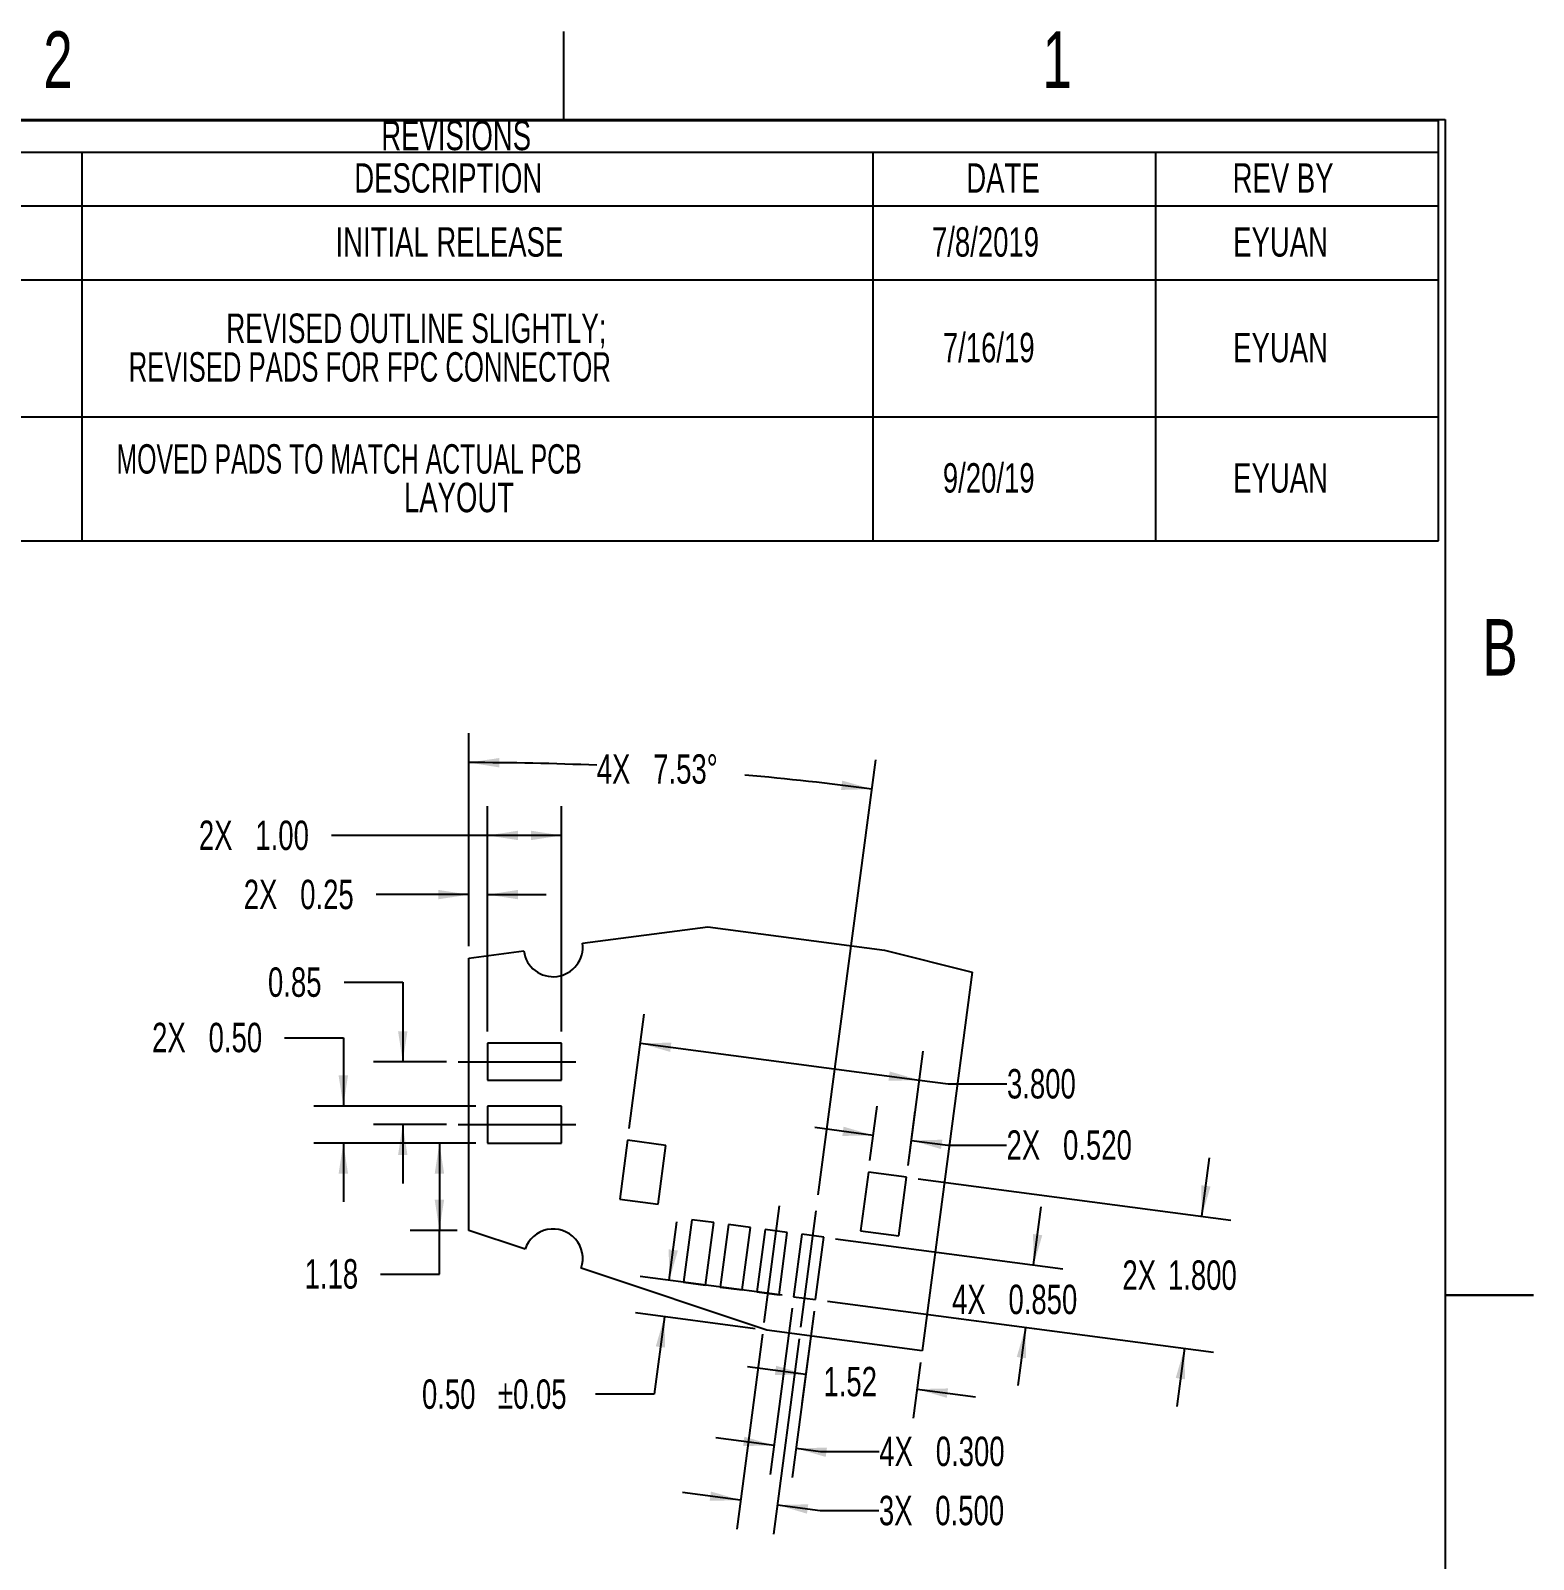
# Model space of a CAD drawing. Extents: x 0.4 to 53.6, y 0.4 to 34.5.
# Drawn here: x 33.28 to 53.58, y 13.89 to 34.54 of the extents above; entities that cross this region are included whole.
import ezdxf
from ezdxf.enums import TextEntityAlignment as Align

# ---------------------------------------------------------------- set-up
doc = ezdxf.new("R2010")
doc.units = 0
doc.header["$LTSCALE"] = 0.125
doc.linetypes.add('CENTERX2', pattern=[20.32, 12.7, -2.54, 2.54, -2.54])
doc.layers.get('0').update_dxf_attribs({"linetype": 'CONTINUOUS'})
doc.layers.add('BOARD_OUTLINE', color=7, linetype='CONTINUOUS')
doc.layers.add('FORMAT', color=7, linetype='CONTINUOUS')
doc.dimstyles.new('SLDDIMSTYLE0', dxfattribs={"dimtxt": 0.396875, "dimasz": 0.41275, "dimexe": 0, "dimexo": 0.0625, "dimgap": 0.099219, "dimtad": 0, "dimtih": 1, "dimtoh": 1, "dimrnd": 1e-09, "dimsah": 1, "dimcen": 0.09, "dimazin": 3, "dimtfac": 1, "dimtmove": 0, "dimatfit": 3})
doc.dimstyles.new('SLDDIMSTYLE1', dxfattribs={"dimtxt": 0.396875, "dimasz": 0.41275, "dimexe": 0, "dimexo": 0.0625, "dimgap": 0.099219, "dimtad": 0, "dimtih": 1, "dimtoh": 1, "dimrnd": 1e-09, "dimzin": 0, "dimsah": 1, "dimcen": 0.09, "dimazin": 3, "dimtfac": 1, "dimtmove": 0, "dimatfit": 3})
doc.dimstyles.new('SLDDIMSTYLE10', dxfattribs={"dimtxt": 0.396875, "dimasz": 0.41275, "dimexe": 0, "dimexo": 0.0625, "dimgap": 0.099219, "dimtad": 0, "dimtih": 1, "dimtoh": 1, "dimrnd": 1e-09, "dimzin": 4, "dimsah": 1, "dimcen": 0.09, "dimazin": 3, "dimtfac": 1, "dimtofl": 0, "dimtmove": 0, "dimatfit": 3})
doc.dimstyles.new('SLDDIMSTYLE11', dxfattribs={"dimtxt": 0.396875, "dimasz": 0.41275, "dimexe": 0, "dimexo": 0.0625, "dimgap": 0.099219, "dimtad": 0, "dimtih": 1, "dimtoh": 1, "dimrnd": 1e-09, "dimzin": 4, "dimsah": 1, "dimcen": 0.09, "dimazin": 3, "dimtfac": 1, "dimtmove": 0, "dimatfit": 3})
doc.dimstyles.new('SLDDIMSTYLE12', dxfattribs={"dimtxt": 0.396875, "dimasz": 0.41275, "dimexe": 0, "dimexo": 0.0625, "dimgap": 0.099219, "dimtad": 0, "dimtih": 1, "dimtoh": 1, "dimrnd": 1e-09, "dimzin": 0, "dimsah": 1, "dimcen": 0.09, "dimazin": 3, "dimtol": 1, "dimtp": 0.05, "dimtm": 0.05, "dimtfac": 1, "dimtmove": 0, "dimatfit": 3})
doc.dimstyles.new('SLDDIMSTYLE2', dxfattribs={"dimtxt": 0.396875, "dimasz": 0.41275, "dimexe": 0, "dimexo": 0.0625, "dimgap": 0.099219, "dimtad": 0, "dimtih": 1, "dimtoh": 1, "dimrnd": 1e-09, "dimzin": 12, "dimsah": 1, "dimcen": 0.09, "dimazin": 3, "dimtfac": 1, "dimtmove": 0, "dimatfit": 3})
doc.dimstyles.new('SLDDIMSTYLE3', dxfattribs={"dimtxt": 0.396875, "dimasz": 0.41275, "dimexe": 0, "dimexo": 0.0625, "dimgap": 0.099219, "dimtad": 0, "dimtih": 1, "dimtoh": 1, "dimrnd": 1e-09, "dimzin": 4, "dimsah": 1, "dimcen": 0.09, "dimazin": 3, "dimtfac": 1, "dimtofl": 0, "dimtmove": 0, "dimatfit": 3})
doc.dimstyles.new('SLDDIMSTYLE7', dxfattribs={"dimtxt": 0.396875, "dimasz": 0.41275, "dimexe": 0, "dimexo": 0.0625, "dimgap": 0.099219, "dimtad": 0, "dimtih": 1, "dimtoh": 1, "dimrnd": 1e-09, "dimzin": 12, "dimsah": 1, "dimcen": 0.09, "dimazin": 3, "dimtfac": 1, "dimtofl": 0, "dimtmove": 0, "dimatfit": 3})
doc.dimstyles.new('SLDDIMSTYLE8', dxfattribs={"dimtxt": 0.396875, "dimasz": 0.41275, "dimexe": 0, "dimexo": 0.0625, "dimgap": 0.099219, "dimtad": 0, "dimtih": 1, "dimtoh": 1, "dimrnd": 1e-09, "dimzin": 0, "dimsah": 1, "dimcen": 0.09, "dimazin": 3, "dimtfac": 1, "dimtmove": 0, "dimatfit": 3})
doc.dimstyles.new('SLDDIMSTYLE9', dxfattribs={"dimtxt": 0.396875, "dimasz": 0.41275, "dimexe": 0, "dimexo": 0.0625, "dimgap": 0.099219, "dimtad": 0, "dimtih": 1, "dimtoh": 1, "dimlfac": 0.125, "dimzin": 12, "dimsah": 1, "dimcen": 0.09, "dimazin": 3, "dimtfac": 1, "dimtofl": 0, "dimtmove": 0, "dimatfit": 3})

# ---------------------------------------------------------------- blocks, each defined once
blk = doc.blocks.new('SW_TABLEANNOTATION_0')
at = {"color": 0, "linetype": 'CONTINUOUS'}
for p, q in [((25.964, 0), (0, 0)), ((25.964, -5.672), (25.964, 0)), ((0, -0.424), (25.964, -0.424)), ((7.639, -0.424), (7.639, -5.672)), ((18.325, -0.424), (18.325, -5.672)), ((22.144, -0.424), (22.144, -5.672)), ((0, -1.149), (25.964, -1.149)), ((0, -2.151), (25.964, -2.151)), ((0, -4), (25.964, -4)), ((0, -5.672), (25.964, -5.672))]:
    blk.add_line(p, q, dxfattribs=at)
for s, height, width, p in [('REVISIONS', 0.3969, 0.7, (11.685, -0.517)), ('DESCRIPTION', 0.39687, 0.7, (11.321, -1.091)), ('DATE', 0.3969, 0.7, (19.587, -1.091)), ('REV BY', 0.3969, 0.7, (23.184, -1.091)), ('INITIAL RELEASE', 0.39687, 0.7, (11.067, -1.955)), ('7/8/2019', 0.3969, 0.7, (19.123, -1.955)), ('EYUAN', 0.3969, 0.7, (23.191, -1.955)), ('REVISED OUTLINE SLIGHTLY;', 0.39687, 0.672, (9.591, -3.12)), ('7/16/19', 0.3969, 0.7, (19.27, -3.381)), ('EYUAN', 0.3969, 0.7, (23.191, -3.381)), ('REVISED PADS FOR FPC CONNECTOR', 0.39687, 0.653333, (8.274, -3.642)), ('MOVED PADS TO MATCH ACTUAL PCB ', 0.39687, 0.632258, (8.109, -4.885)), ('9/20/19', 0.3969, 0.7, (19.27, -5.141)), ('EYUAN', 0.3969, 0.7, (23.191, -5.141)), ('LAYOUT', 0.3969, 0.7, (11.992, -5.406))]:
    blk.add_text(s, height=height, dxfattribs=dict(at, width=width)).set_placement(p, align=Align.BOTTOM_LEFT)
blk = doc.blocks.new('_D_11')
at = {"color": 7, "linetype": 'CONTINUOUS'}
for p, q in [((39.294, 19.516), (38.406, 19.516)), ((38.802, 19.516), (38.802, 18.337)), ((39.04, 18.337), (38.406, 18.337)), ((38.802, 17.747), (38.802, 18.337)), ((38.009, 17.747), (38.802, 17.747))]:
    blk.add_line(p, q, dxfattribs=at)
for points in [[(38.802, 19.516), (38.739, 19.103), (38.866, 19.103)], [(38.802, 18.337), (38.866, 18.75), (38.739, 18.75)]]:
    blk.add_solid(points, dxfattribs=at)
at = {"color": 7, "linetype": 'CONTINUOUS', "width": 0.7}
blk.add_text('1.18', height=0.3969, dxfattribs=at).set_placement((36.982, 17.432), align=Align.BOTTOM_LEFT)
blk = doc.blocks.new('_D_12')
at = {"color": 7, "linetype": 'CONTINUOUS'}
for p, q in [((36.711, 20.939), (37.505, 20.939)), ((37.505, 20.939), (37.505, 20.016)), ((39.294, 20.016), (37.108, 20.016)), ((39.294, 19.516), (37.108, 19.516)), ((37.505, 19.516), (37.505, 18.722))]:
    blk.add_line(p, q, dxfattribs=at)
for points in [[(37.505, 20.016), (37.568, 20.429), (37.441, 20.429)], [(37.505, 19.516), (37.441, 19.103), (37.568, 19.103)]]:
    blk.add_solid(points, dxfattribs=at)
at = {"color": 7, "linetype": 'CONTINUOUS', "width": 0.7}
for s, p in [('2X ', (34.922, 20.624)), ('0.50', (35.685, 20.624))]:
    blk.add_text(s, height=0.3969, dxfattribs=at).set_placement(p, align=Align.BOTTOM_LEFT)
blk = doc.blocks.new('_D_13')
at = {"color": 7, "linetype": 'CONTINUOUS'}
for p, q in [((37.514, 21.687), (38.307, 21.687)), ((38.307, 21.687), (38.307, 20.614)), ((38.897, 20.614), (37.911, 20.614)), ((38.897, 19.766), (37.911, 19.766)), ((38.307, 19.766), (38.307, 18.972))]:
    blk.add_line(p, q, dxfattribs=at)
for points in [[(38.307, 20.614), (38.371, 21.027), (38.244, 21.027)], [(38.307, 19.766), (38.244, 19.353), (38.371, 19.353)]]:
    blk.add_solid(points, dxfattribs=at)
at = {"color": 7, "linetype": 'CONTINUOUS', "width": 0.7}
blk.add_text('0.85', height=0.3969, dxfattribs=at).set_placement((36.487, 21.372), align=Align.BOTTOM_LEFT)
blk = doc.blocks.new('_D_14')
at = {"color": 7, "linetype": 'CONTINUOUS'}
for p, q in [((39.199, 22.173), (39.199, 23.268)), ((39.453, 21.023), (39.453, 23.268)), ((39.199, 22.871), (37.949, 22.871)), ((39.453, 22.871), (40.246, 22.871))]:
    blk.add_line(p, q, dxfattribs=at)
for points in [[(39.199, 22.871), (38.786, 22.935), (38.786, 22.808)], [(39.453, 22.871), (39.865, 22.808), (39.865, 22.935)]]:
    blk.add_solid(points, dxfattribs=at)
at = {"color": 7, "linetype": 'CONTINUOUS', "width": 0.7}
for s, p in [('2X ', (36.16, 22.556)), ('0.25', (36.922, 22.556))]:
    blk.add_text(s, height=0.3969, dxfattribs=at).set_placement(p, align=Align.BOTTOM_LEFT)
blk = doc.blocks.new('_D_15')
at = {"color": 7, "linetype": 'CONTINUOUS'}
for p, q in [((39.453, 21.023), (39.453, 24.067)), ((40.453, 21.023), (40.453, 24.067)), ((39.453, 23.67), (37.343, 23.67)), ((40.453, 23.67), (39.453, 23.67))]:
    blk.add_line(p, q, dxfattribs=at)
for points in [[(39.453, 23.67), (39.865, 23.607), (39.865, 23.734)], [(40.453, 23.67), (40.04, 23.734), (40.04, 23.607)]]:
    blk.add_solid(points, dxfattribs=at)
at = {"color": 7, "linetype": 'CONTINUOUS', "width": 0.7}
for s, p in [('2X ', (35.554, 23.355)), ('1.00', (36.317, 23.355))]:
    blk.add_text(s, height=0.3969, dxfattribs=at).set_placement(p, align=Align.BOTTOM_LEFT)
blk = doc.blocks.new('_D_16')
at = {"color": 7, "linetype": 'CONTINUOUS'}
for p, q in [((43.566, 17.284), (43.27, 15.04)), ((43.864, 17.244), (43.567, 15)), ((43.322, 15.433), (42.535, 15.537)), ((43.619, 15.394), (43.95, 15.35)), ((43.95, 15.35), (44.743, 15.35))]:
    blk.add_line(p, q, dxfattribs=at)
for points in [[(43.322, 15.433), (42.921, 15.55), (42.904, 15.424)], [(43.619, 15.394), (44.02, 15.277), (44.037, 15.403)]]:
    blk.add_solid(points, dxfattribs=at)
at = {"color": 7, "linetype": 'CONTINUOUS', "width": 0.7}
for s, p in [('4X ', (44.743, 15.035)), ('0.300', (45.506, 15.035))]:
    blk.add_text(s, height=0.3969, dxfattribs=at).set_placement(p, align=Align.BOTTOM_LEFT)
blk = doc.blocks.new('_D_17')
at = {"color": 7, "linetype": 'CONTINUOUS'}
for p, q in [((43.167, 16.936), (42.819, 14.3)), ((43.663, 16.871), (43.315, 14.234)), ((42.871, 14.693), (42.084, 14.797)), ((43.367, 14.628), (43.944, 14.552)), ((43.944, 14.552), (44.738, 14.552))]:
    blk.add_line(p, q, dxfattribs=at)
for points in [[(42.871, 14.693), (42.47, 14.81), (42.453, 14.685)], [(43.367, 14.628), (43.767, 14.511), (43.784, 14.637)]]:
    blk.add_solid(points, dxfattribs=at)
at = {"color": 7, "linetype": 'CONTINUOUS', "width": 0.7}
for s, p in [('3X ', (44.738, 14.236)), ('0.500', (45.5, 14.236))]:
    blk.add_text(s, height=0.3969, dxfattribs=at).set_placement(p, align=Align.BOTTOM_LEFT)
blk = doc.blocks.new('_D_18')
at = {"color": 7, "linetype": 'CONTINUOUS'}
for p, q in [((39.199, 22.173), (39.199, 25.051)), ((43.92, 18.815), (44.697, 24.69))]:
    blk.add_line(p, q, dxfattribs=at)
for start, end in [(87.616, 90), (82.4701, 84.8519)]:
    blk.add_arc((39.199, -16.903), 41.557, start, end, dxfattribs=at)
for points in [[(39.199, 24.655), (39.611, 24.589), (39.612, 24.716)], [(44.645, 24.296), (44.243, 24.411), (44.227, 24.285)]]:
    blk.add_solid(points, dxfattribs=at)
at = {"color": 7, "linetype": 'CONTINUOUS', "width": 0.7}
for s, p in [('4X ', (40.927, 24.25)), ('7.53°', (41.69, 24.25))]:
    blk.add_text(s, height=0.3969, dxfattribs=at).set_placement(p, align=Align.BOTTOM_LEFT)
blk = doc.blocks.new('_D_19')
at = {"color": 7, "linetype": 'CONTINUOUS'}
for p, q in [((43.864, 17.244), (43.699, 15.998)), ((45.302, 16.554), (45.202, 15.799)), ((43.751, 16.391), (42.964, 16.495)), ((45.254, 16.193), (46.041, 16.089))]:
    blk.add_line(p, q, dxfattribs=at)
for points in [[(43.751, 16.391), (43.35, 16.508), (43.333, 16.383)], [(45.254, 16.193), (45.655, 16.076), (45.672, 16.202)]]:
    blk.add_solid(points, dxfattribs=at)
at = {"color": 7, "linetype": 'CONTINUOUS', "width": 0.7}
blk.add_text('1.52', height=0.3969, dxfattribs=at).set_placement((43.989, 15.977), align=Align.BOTTOM_LEFT)
blk = doc.blocks.new('_D_20')
at = {"color": 7, "linetype": 'CONTINUOUS'}
for p, q in [((44.617, 19.281), (44.714, 20.014)), ((45.133, 19.213), (45.229, 19.946)), ((44.662, 19.62), (43.875, 19.724)), ((45.177, 19.552), (45.669, 19.487)), ((45.669, 19.487), (46.462, 19.487))]:
    blk.add_line(p, q, dxfattribs=at)
for points in [[(44.662, 19.62), (44.261, 19.737), (44.244, 19.612)], [(45.177, 19.552), (45.578, 19.435), (45.595, 19.561)]]:
    blk.add_solid(points, dxfattribs=at)
at = {"color": 7, "linetype": 'CONTINUOUS', "width": 0.7}
for s, p in [('2X ', (46.462, 19.172)), ('0.520', (47.225, 19.172))]:
    blk.add_text(s, height=0.3969, dxfattribs=at).set_placement(p, align=Align.BOTTOM_LEFT)
blk = doc.blocks.new('_D_21')
at = {"color": 7, "linetype": 'CONTINUOUS'}
for p, q in [((41.365, 19.711), (41.57, 21.257)), ((41.518, 20.864), (45.285, 20.366)), ((45.133, 19.213), (45.337, 20.759)), ((45.285, 20.366), (45.674, 20.314)), ((45.674, 20.314), (46.468, 20.314))]:
    blk.add_line(p, q, dxfattribs=at)
for points in [[(41.518, 20.864), (41.919, 20.747), (41.935, 20.872)], [(45.285, 20.366), (44.884, 20.483), (44.867, 20.357)]]:
    blk.add_solid(points, dxfattribs=at)
at = {"color": 7, "linetype": 'CONTINUOUS', "width": 0.7}
blk.add_text('3.800', height=0.3969, dxfattribs=at).set_placement((46.468, 19.999), align=Align.BOTTOM_LEFT)
blk = doc.blocks.new('_D_22')
at = {"color": 7, "linetype": 'CONTINUOUS'}
for p, q in [((46.828, 17.87), (46.932, 18.657)), ((44.153, 18.224), (47.222, 17.818)), ((44.042, 17.381), (47.11, 16.975)), ((46.717, 17.027), (46.613, 16.241))]:
    blk.add_line(p, q, dxfattribs=at)
for points in [[(46.828, 17.87), (46.945, 18.271), (46.82, 18.288)], [(46.717, 17.027), (46.6, 16.627), (46.726, 16.61)]]:
    blk.add_solid(points, dxfattribs=at)
at = {"color": 7, "linetype": 'CONTINUOUS', "width": 0.7}
for s, p in [('4X ', (45.726, 17.087)), ('0.850', (46.488, 17.087))]:
    blk.add_text(s, height=0.3969, dxfattribs=at).set_placement(p, align=Align.BOTTOM_LEFT)
blk = doc.blocks.new('_D_23')
at = {"color": 7, "linetype": 'CONTINUOUS'}
for p, q in [((49.1, 18.528), (49.204, 19.315)), ((45.269, 19.034), (49.493, 18.476)), ((44.042, 17.381), (49.257, 16.692)), ((48.864, 16.744), (48.76, 15.957))]:
    blk.add_line(p, q, dxfattribs=at)
for points in [[(49.1, 18.528), (49.217, 18.929), (49.091, 18.946)], [(48.864, 16.744), (48.747, 16.343), (48.873, 16.326)]]:
    blk.add_solid(points, dxfattribs=at)
at = {"color": 7, "linetype": 'CONTINUOUS', "width": 0.7}
for s, p in [('2X', (48.027, 17.415)), ('1.800', (48.642, 17.415))]:
    blk.add_text(s, height=0.3969, dxfattribs=at).set_placement(p, align=Align.BOTTOM_LEFT)
blk = doc.blocks.new('_D_24')
at = {"color": 7, "linetype": 'CONTINUOUS'}
for p, q in [((41.907, 17.663), (42.011, 18.45)), ((43.43, 17.462), (41.514, 17.715)), ((43.067, 17.009), (41.449, 17.223)), ((41.842, 17.171), (41.704, 16.123)), ((41.704, 16.123), (40.91, 16.123))]:
    blk.add_line(p, q, dxfattribs=at)
for points in [[(41.907, 17.663), (42.024, 18.064), (41.899, 18.081)], [(41.842, 17.171), (41.725, 16.77), (41.851, 16.754)]]:
    blk.add_solid(points, dxfattribs=at)
at = {"color": 7, "linetype": 'CONTINUOUS', "width": 0.7}
for s, p in [('0.50', (38.567, 15.808)), ('±0.05', (39.593, 15.808))]:
    blk.add_text(s, height=0.3969, dxfattribs=at).set_placement(p, align=Align.BOTTOM_LEFT)

msp = doc.modelspace()

# ---------------------------------------------------------------- linework, layer by layer
at = {"color": 7, "linetype": 'CENTERX2'}
for p, q in [((39.056, 20.614), (40.85, 20.614)), ((39.056, 19.766), (40.85, 19.766)), ((43.188, 17.094), (43.403, 18.723)), ((43.684, 17.028), (43.899, 18.658))]:
    msp.add_line(p, q, dxfattribs=at)
at = {"color": 7, "linetype": 'CONTINUOUS'}
msp.add_line((52.388, 17.462), (53.578, 17.462), dxfattribs=at)
at = {"layer": 'BOARD_OUTLINE', "linetype": 'CONTINUOUS'}
for p, q in [((40.736, 22.215), (42.427, 22.436)), ((42.427, 22.436), (44.815, 22.121)), ((39.199, 22.014), (39.942, 22.111)), ((44.815, 22.121), (45.999, 21.826)), ((39.199, 18.337), (39.199, 22.014)), ((45.999, 21.826), (45.323, 16.711)), ((39.453, 20.864), (39.453, 20.364)), ((40.453, 20.864), (39.453, 20.864)), ((40.453, 20.364), (40.453, 20.864)), ((39.453, 20.364), (40.453, 20.364)), ((39.453, 20.016), (39.453, 19.516)), ((40.453, 20.016), (39.453, 20.016)), ((40.453, 19.516), (40.453, 20.016)), ((39.453, 19.516), (40.453, 19.516)), ((41.345, 19.553), (41.24, 18.76)), ((41.86, 19.485), (41.345, 19.553)), ((41.755, 18.692), (41.86, 19.485)), ((44.596, 19.123), (44.491, 18.33)), ((45.112, 19.055), (44.596, 19.123)), ((45.007, 18.262), (45.112, 19.055)), ((41.24, 18.76), (41.755, 18.692)), ((42.211, 18.48), (42.1, 17.638)), ((42.509, 18.441), (42.211, 18.48)), ((42.397, 17.598), (42.509, 18.441)), ((42.707, 18.415), (42.596, 17.572)), ((43.004, 18.376), (42.707, 18.415)), ((39.96, 18.082), (39.199, 18.337)), ((42.893, 17.533), (43.004, 18.376)), ((43.203, 18.349), (43.091, 17.507)), ((43.5, 18.31), (43.203, 18.349)), ((43.389, 17.467), (43.5, 18.31)), ((43.698, 18.284), (43.587, 17.441)), ((43.996, 18.244), (43.698, 18.284)), ((43.884, 17.402), (43.996, 18.244)), ((44.491, 18.33), (45.007, 18.262)), ((43.225, 16.989), (40.718, 17.828)), ((42.1, 17.638), (42.397, 17.598)), ((42.596, 17.572), (42.893, 17.533)), ((43.091, 17.507), (43.389, 17.467)), ((43.587, 17.441), (43.884, 17.402)), ((45.323, 16.711), (43.225, 16.989))]:
    msp.add_line(p, q, dxfattribs=at)
for centre, start, end in [((40.339, 22.163), 187.4509, 7.4509), ((40.339, 17.955), 341.4783, 161.4783)]:
    msp.add_arc(centre, 0.4, start, end, dxfattribs=at)
at = {"layer": 'FORMAT', "linetype": 'CONTINUOUS'}
for p, q in [((40.481, 33.337), (40.481, 34.528)), ((1.587, 33.337), (52.388, 33.337)), ((52.388, 33.337), (52.388, 1.587)), ((53.578, 17.462), (52.387, 17.462))]:
    msp.add_line(p, q, dxfattribs=at)

# ---------------------------------------------------------------- block references
at = {"color": 7, "linetype": 'CONTINUOUS'}
msp.add_blockref('SW_TABLEANNOTATION_0', (26.332, 33.323), dxfattribs=at)

# ---------------------------------------------------------------- texts
at = {"color": 7, "linetype": 'CONTINUOUS', "width": 0.7}
for s, p in [('2', (33.453, 33.538)), ('1', (46.947, 33.538)), ('B', (52.89, 25.601))]:
    msp.add_text(s, height=0.762, dxfattribs=at).set_placement(p, align=Align.BOTTOM_LEFT)

# ---------------------------------------------------------------- dimensions: what is measured, and where the dimension line sits
at = {"color": 7, "linetype": 'CONTINUOUS'}
dim = msp.add_angular_dim_2l(base=(43.7871, 24.4005), line1=((43.8992, 18.6576), (43.6838, 17.028)), line2=((39.1987, 22.0142), (39.1987, 18.3374)), text='4X <>', dimstyle='SLDDIMSTYLE9', dxfattribs=at)
dim.commit()
dim.dimension.update_dxf_attribs({"geometry": '_D_18', "text_midpoint": (41.9275, 24.5649), "dimtype": 162})
for base, p2, dimstyle, picture, middle in [((40.453, 23.67), (40.453, 20.864), 'SLDDIMSTYLE3', '_D_15', (36.449, 23.67)), ((39.199, 22.871), (39.199, 22.014), 'SLDDIMSTYLE0', '_D_14', (37.054, 22.871))]:
    dim = msp.add_linear_dim(base=base, p1=(39.453, 20.864), p2=p2, text='2X <>', dimstyle=dimstyle, dxfattribs=at)
    dim.commit()
    dim.dimension.update_dxf_attribs({"geometry": picture, "text_midpoint": middle, "dimtype": 160})
for base, p1, p2, angle, dimstyle, picture, middle in [((38.307, 19.766), (39.056, 20.614), (39.056, 19.766), 90, 'SLDDIMSTYLE0', '_D_13', (38.307, 21.687)), ((45.285, 20.366), (41.345, 19.553), (45.112, 19.055), 352.4701, 'SLDDIMSTYLE10', '_D_21', (45.674, 20.314)), ((38.802, 18.337), (39.453, 19.516), (39.199, 18.337), 90, 'SLDDIMSTYLE7', '_D_11', (38.802, 17.747)), ((41.842, 17.171), (43.587, 17.441), (43.225, 16.989), 82.4701, 'SLDDIMSTYLE12', '_D_24', (41.704, 16.123)), ((45.254, 16.193), (43.884, 17.402), (45.323, 16.711), 352.4701, 'SLDDIMSTYLE2', '_D_19', (44.503, 16.292))]:
    dim = msp.add_linear_dim(base=base, p1=p1, p2=p2, angle=angle, dimstyle=dimstyle, dxfattribs=at)
    dim.commit()
    dim.dimension.update_dxf_attribs({"geometry": picture, "text_midpoint": middle, "dimtype": 160})
for base, p1, p2, angle, text, dimstyle, picture, middle in [((37.505, 19.516), (39.453, 20.016), (39.453, 19.516), 90, '2X <>', 'SLDDIMSTYLE1', '_D_12', (37.505, 20.939)), ((45.177, 19.552), (44.596, 19.123), (45.112, 19.055), 352.4701, '2X <>', 'SLDDIMSTYLE8', '_D_20', (45.669, 19.487)), ((48.864, 16.744), (45.112, 19.055), (43.884, 17.402), 82.4701, '2X<>', 'SLDDIMSTYLE11', '_D_23', (48.994, 17.73)), ((46.717, 17.027), (43.996, 18.244), (43.884, 17.402), 82.4701, '4X <>', 'SLDDIMSTYLE8', '_D_22', (46.767, 17.402)), ((43.322, 15.433), (43.884, 17.402), (43.587, 17.441), 352.4701, '4X <>', 'SLDDIMSTYLE8', '_D_16', (43.95, 15.35)), ((42.871, 14.693), (43.684, 17.028), (43.188, 17.094), 352.4701, '3X <>', 'SLDDIMSTYLE8', '_D_17', (43.944, 14.552))]:
    dim = msp.add_linear_dim(base=base, p1=p1, p2=p2, angle=angle, text=text, dimstyle=dimstyle, dxfattribs=at)
    dim.commit()
    dim.dimension.update_dxf_attribs({"geometry": picture, "text_midpoint": middle, "dimtype": 160})

doc.saveas('drawing.dxf')
